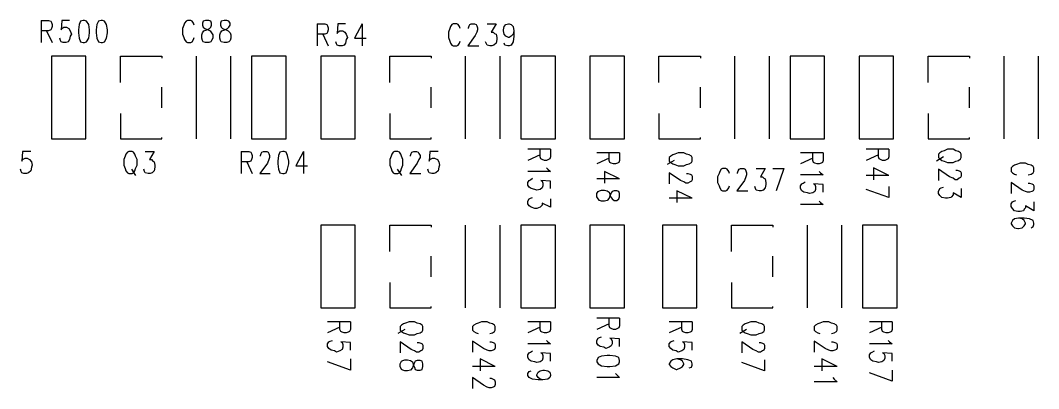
# Model space of a CAD drawing. Extents: x 295 to 953, y 10 to 290.
# Drawn here: x 727 to 788.8, y 190.9 to 213.3 of the extents above; entities that cross this region are included whole.
import ezdxf

# ---------------------------------------------------------------- set-up
doc = ezdxf.new("R2010")
doc.units = 0
doc.header["$LTSCALE"] = 5
doc.header["$MEASUREMENT"] = 0
doc.layers.add('SST0126_PHO', color=15, linetype='CONTINUOUS')

msp = doc.modelspace()

# ---------------------------------------------------------------- linework, layer by layer
at = {"layer": 'SST0126_PHO', "color": 7}
for p, q in [((728.229, 213.328), (728.69, 213.328)), ((728.229, 213.328), (728.229, 211.987)), ((728.69, 213.328), (728.816, 213.287)), ((728.816, 213.287), (728.858, 213.203)), ((729.487, 213.328), (729.445, 212.742)), ((729.948, 213.328), (729.487, 213.328)), ((730.618, 213.287), (730.534, 213.077)), ((730.786, 213.328), (730.618, 213.287)), ((730.87, 213.328), (730.786, 213.328)), ((730.995, 213.287), (730.87, 213.328)), ((731.121, 213.077), (730.995, 213.287)), ((731.708, 213.287), (731.624, 213.077)), ((731.875, 213.328), (731.708, 213.287)), ((731.959, 213.328), (731.875, 213.328)), ((732.085, 213.287), (731.959, 213.328)), ((732.211, 213.077), (732.085, 213.287)), ((737.03, 213.287), (736.946, 213.161)), ((737.114, 213.328), (737.03, 213.287)), ((737.324, 213.328), (737.114, 213.328)), ((737.407, 213.287), (737.324, 213.328)), ((737.491, 213.161), (737.407, 213.287)), ((738.078, 213.287), (738.036, 213.161)), ((738.204, 213.328), (738.078, 213.287)), ((738.413, 213.328), (738.204, 213.328)), ((738.539, 213.287), (738.413, 213.328)), ((738.581, 213.161), (738.539, 213.287)), ((739.168, 213.287), (739.126, 213.161)), ((739.335, 213.328), (739.168, 213.287)), ((739.503, 213.328), (739.335, 213.328)), ((739.629, 213.287), (739.503, 213.328)), ((739.713, 213.161), (739.629, 213.287)), ((728.69, 212.7), (728.229, 212.7)), ((728.564, 212.7), (728.9, 211.987)), ((728.816, 212.742), (728.69, 212.7)), ((728.858, 212.825), (728.816, 212.742)), ((728.858, 213.203), (728.9, 213.077)), ((728.9, 212.951), (728.858, 212.825)), ((728.9, 213.077), (728.9, 212.951)), ((729.445, 212.742), (729.487, 212.825)), ((729.487, 212.825), (729.612, 212.909)), ((729.612, 212.909), (729.78, 212.909)), ((729.78, 212.909), (729.906, 212.825)), ((729.906, 212.825), (729.989, 212.7)), ((729.989, 212.7), (730.073, 212.49)), ((730.534, 213.077), (730.492, 212.742)), ((730.492, 212.742), (730.492, 212.574)), ((731.163, 212.742), (731.121, 213.077)), ((731.163, 212.574), (731.163, 212.742)), ((731.624, 213.077), (731.582, 212.742)), ((731.582, 212.742), (731.582, 212.574)), ((732.253, 212.742), (732.211, 213.077)), ((732.253, 212.574), (732.253, 212.742)), ((736.905, 213.035), (736.821, 212.825)), ((736.821, 212.825), (736.821, 212.49)), ((736.946, 213.161), (736.905, 213.035)), ((737.533, 213.035), (737.491, 213.161)), ((738.036, 213.161), (738.036, 213.035)), ((738.036, 213.035), (738.078, 212.909)), ((738.036, 212.574), (738.12, 212.7)), ((738.078, 212.909), (738.162, 212.825)), ((738.12, 212.7), (738.288, 212.742)), ((738.162, 212.825), (738.371, 212.742)), ((738.288, 212.742), (738.455, 212.825)), ((738.371, 212.742), (738.497, 212.7)), ((738.455, 212.825), (738.539, 212.909)), ((738.497, 212.7), (738.581, 212.574)), ((738.539, 212.909), (738.581, 213.035)), ((738.581, 213.035), (738.581, 213.161)), ((739.126, 213.161), (739.126, 213.035)), ((739.126, 213.035), (739.168, 212.909)), ((739.126, 212.574), (739.21, 212.7)), ((739.168, 212.909), (739.252, 212.825)), ((739.21, 212.7), (739.377, 212.742)), ((739.252, 212.825), (739.461, 212.742)), ((739.377, 212.742), (739.545, 212.825)), ((739.461, 212.742), (739.587, 212.7)), ((739.545, 212.825), (739.629, 212.909)), ((739.587, 212.7), (739.713, 212.574)), ((739.629, 212.909), (739.713, 213.035)), ((739.713, 213.035), (739.713, 213.161)), ((744.993, 213.119), (745.454, 213.119)), ((744.993, 213.119), (744.993, 211.778)), ((745.454, 213.119), (745.58, 213.077)), ((745.58, 213.077), (745.622, 212.993)), ((745.622, 212.993), (745.664, 212.867)), ((745.664, 212.742), (745.622, 212.616)), ((745.664, 212.867), (745.664, 212.742)), ((746.251, 213.119), (746.209, 212.532)), ((746.712, 213.119), (746.251, 213.119)), ((746.251, 212.616), (746.376, 212.7)), ((746.376, 212.7), (746.544, 212.7)), ((746.544, 212.7), (746.67, 212.616)), ((747.717, 213.119), (747.256, 212.239)), ((747.717, 213.119), (747.717, 211.778)), ((753.04, 212.825), (752.956, 212.616)), ((753.082, 212.951), (753.04, 212.825)), ((753.166, 213.077), (753.082, 212.951)), ((753.249, 213.119), (753.166, 213.077)), ((753.459, 213.119), (753.249, 213.119)), ((753.543, 213.077), (753.459, 213.119)), ((753.627, 212.951), (753.543, 213.077)), ((753.669, 212.825), (753.627, 212.951)), ((754.171, 212.867), (754.213, 212.993)), ((754.171, 212.825), (754.171, 212.867)), ((754.213, 212.993), (754.255, 213.077)), ((754.255, 213.077), (754.339, 213.119)), ((754.339, 213.119), (754.549, 213.119)), ((754.549, 213.119), (754.633, 213.077)), ((754.633, 213.077), (754.674, 212.993)), ((754.674, 212.993), (754.716, 212.867)), ((754.716, 212.742), (754.674, 212.616)), ((754.716, 212.867), (754.716, 212.742)), ((755.303, 213.119), (755.848, 213.119)), ((755.848, 213.119), (755.555, 212.616)), ((756.309, 212.742), (756.351, 212.951)), ((756.309, 212.7), (756.309, 212.742)), ((756.351, 212.49), (756.309, 212.7)), ((756.351, 212.951), (756.435, 213.077)), ((756.435, 213.077), (756.602, 213.119)), ((756.602, 213.119), (756.644, 213.119)), ((756.644, 213.119), (756.77, 213.077)), ((756.77, 213.077), (756.896, 212.951)), ((756.896, 212.951), (756.938, 212.7)), ((756.938, 212.7), (756.896, 212.49)), ((756.938, 212.7), (756.938, 212.364)), ((729.403, 212.113), (729.361, 212.239)), ((729.445, 212.029), (729.403, 212.113)), ((729.948, 212.155), (729.864, 212.029)), ((729.989, 212.364), (729.948, 212.155)), ((730.073, 212.49), (729.989, 212.364)), ((730.492, 212.574), (730.534, 212.239)), ((730.534, 212.239), (730.618, 212.029)), ((730.995, 212.029), (731.121, 212.239)), ((731.121, 212.239), (731.163, 212.574)), ((731.582, 212.574), (731.624, 212.239)), ((731.624, 212.239), (731.708, 212.029)), ((732.085, 212.029), (732.211, 212.239)), ((732.211, 212.239), (732.253, 212.574)), ((736.821, 212.49), (736.905, 212.281)), ((736.905, 212.281), (736.946, 212.155)), ((736.946, 212.155), (737.03, 212.029)), ((737.407, 212.029), (737.491, 212.155)), ((737.491, 212.155), (737.533, 212.281)), ((737.994, 212.448), (738.036, 212.574)), ((737.994, 212.239), (737.994, 212.448)), ((738.036, 212.113), (737.994, 212.239)), ((738.078, 212.029), (738.036, 212.113)), ((738.581, 212.113), (738.539, 212.029)), ((738.581, 212.574), (738.665, 212.448)), ((738.665, 212.239), (738.581, 212.113)), ((738.665, 212.448), (738.665, 212.239)), ((739.084, 212.448), (739.126, 212.574)), ((739.084, 212.239), (739.084, 212.448)), ((739.126, 212.113), (739.084, 212.239)), ((739.168, 212.029), (739.126, 212.113)), ((739.713, 212.113), (739.629, 212.029)), ((739.713, 212.574), (739.754, 212.448)), ((739.754, 212.239), (739.713, 212.113)), ((739.754, 212.448), (739.754, 212.239)), ((745.454, 212.49), (744.993, 212.49)), ((745.328, 212.49), (745.664, 211.778)), ((745.58, 212.532), (745.454, 212.49)), ((745.622, 212.616), (745.58, 212.532)), ((746.209, 212.532), (746.251, 212.616)), ((746.67, 212.616), (746.753, 212.49)), ((746.753, 212.155), (746.712, 211.945)), ((746.753, 212.49), (746.837, 212.281)), ((746.837, 212.281), (746.753, 212.155)), ((747.256, 212.239), (747.969, 212.239)), ((752.956, 212.616), (752.956, 212.281)), ((752.956, 212.281), (753.04, 212.071)), ((753.04, 212.071), (753.082, 211.945)), ((753.627, 211.945), (753.669, 212.071)), ((754.591, 212.406), (754.13, 211.778)), ((754.674, 212.616), (754.591, 212.406)), ((755.555, 212.616), (755.68, 212.616)), ((755.68, 212.616), (755.764, 212.532)), ((755.764, 212.532), (755.848, 212.49)), ((755.848, 212.49), (755.89, 212.281)), ((755.89, 212.155), (755.848, 211.945)), ((755.89, 212.281), (755.89, 212.155)), ((756.435, 212.364), (756.351, 212.49)), ((756.602, 212.281), (756.435, 212.364)), ((756.644, 212.281), (756.602, 212.281)), ((756.77, 212.364), (756.644, 212.281)), ((756.896, 212.49), (756.77, 212.364)), ((756.938, 212.364), (756.896, 212.029)), ((729.57, 211.987), (729.445, 212.029)), ((729.738, 211.987), (729.57, 211.987)), ((729.864, 212.029), (729.738, 211.987)), ((730.618, 212.029), (730.786, 211.987)), ((730.786, 211.987), (730.87, 211.987)), ((730.87, 211.987), (730.995, 212.029)), ((731.708, 212.029), (731.875, 211.987)), ((731.875, 211.987), (731.959, 211.987)), ((731.959, 211.987), (732.085, 212.029)), ((737.03, 212.029), (737.114, 211.987)), ((737.114, 211.987), (737.324, 211.987)), ((737.324, 211.987), (737.407, 212.029)), ((738.204, 211.987), (738.078, 212.029)), ((738.413, 211.987), (738.204, 211.987)), ((738.539, 212.029), (738.413, 211.987)), ((739.335, 211.987), (739.168, 212.029)), ((739.503, 211.987), (739.335, 211.987)), ((739.629, 212.029), (739.503, 211.987)), ((746.167, 211.903), (746.125, 212.029)), ((746.209, 211.82), (746.167, 211.903)), ((746.334, 211.778), (746.209, 211.82)), ((746.502, 211.778), (746.334, 211.778)), ((746.628, 211.82), (746.502, 211.778)), ((746.712, 211.945), (746.628, 211.82)), ((753.082, 211.945), (753.166, 211.82)), ((753.166, 211.82), (753.249, 211.778)), ((753.249, 211.778), (753.459, 211.778)), ((753.459, 211.778), (753.543, 211.82)), ((753.543, 211.82), (753.627, 211.945)), ((754.13, 211.778), (754.8, 211.778)), ((755.261, 211.903), (755.219, 212.029)), ((755.303, 211.82), (755.261, 211.903)), ((755.471, 211.778), (755.303, 211.82)), ((755.596, 211.778), (755.471, 211.778)), ((755.722, 211.82), (755.596, 211.778)), ((755.848, 211.945), (755.722, 211.82)), ((756.393, 211.82), (756.351, 211.945)), ((756.56, 211.778), (756.393, 211.82)), ((756.644, 211.778), (756.56, 211.778)), ((756.77, 211.82), (756.644, 211.778)), ((756.896, 212.029), (756.77, 211.82)), ((730.953, 211.149), (728.858, 211.149)), ((728.858, 211.149), (728.858, 206.12)), ((730.953, 206.12), (730.953, 211.149)), ((733.049, 209.557), (733.049, 211.149)), ((733.049, 211.149), (735.563, 211.149)), ((735.563, 211.149), (735.563, 211.023)), ((737.659, 206.12), (737.659, 211.149)), ((739.754, 206.12), (739.754, 211.149)), ((743.107, 211.149), (741.012, 211.149)), ((741.012, 211.149), (741.012, 206.12)), ((743.107, 206.12), (743.107, 211.149)), ((747.298, 211.149), (745.203, 211.149)), ((745.203, 211.149), (745.203, 206.12)), ((747.298, 206.12), (747.298, 211.149)), ((749.394, 209.557), (749.394, 211.149)), ((749.394, 211.149), (751.908, 211.149)), ((751.908, 211.149), (751.908, 211.023)), ((754.004, 206.12), (754.004, 211.149)), ((756.099, 206.12), (756.099, 211.149)), ((759.452, 211.149), (757.357, 211.149)), ((757.357, 211.149), (757.357, 206.12)), ((759.452, 206.12), (759.452, 211.149)), ((763.643, 211.149), (761.548, 211.149)), ((761.548, 211.149), (761.548, 206.12)), ((763.643, 206.12), (763.643, 211.149)), ((765.739, 209.557), (765.739, 211.149)), ((765.739, 211.149), (768.253, 211.149)), ((768.253, 211.149), (768.253, 211.023)), ((770.349, 206.12), (770.349, 211.149)), ((772.444, 206.12), (772.444, 211.149)), ((775.797, 211.149), (773.702, 211.149)), ((773.702, 211.149), (773.702, 206.12)), ((775.797, 206.12), (775.797, 211.149)), ((779.988, 211.149), (777.893, 211.149)), ((777.893, 211.149), (777.893, 206.12)), ((779.988, 206.12), (779.988, 211.149)), ((782.084, 209.557), (782.084, 211.149)), ((782.084, 211.149), (784.598, 211.149)), ((784.598, 211.149), (784.598, 211.023)), ((786.694, 206.12), (786.694, 211.149)), ((788.789, 206.12), (788.789, 211.149)), ((735.563, 208.006), (735.563, 209.263)), ((751.908, 208.006), (751.908, 209.263)), ((768.253, 208.006), (768.253, 209.263)), ((784.598, 208.006), (784.598, 209.263)), ((733.049, 207.671), (733.049, 206.12)), ((749.394, 207.671), (749.394, 206.12)), ((765.739, 207.671), (765.739, 206.12)), ((782.084, 207.671), (782.084, 206.12)), ((728.858, 206.12), (730.953, 206.12)), ((733.049, 206.12), (735.563, 206.12)), ((735.563, 206.12), (735.563, 206.204)), ((741.012, 206.12), (743.107, 206.12)), ((745.203, 206.12), (747.298, 206.12)), ((749.394, 206.12), (751.908, 206.12)), ((751.908, 206.12), (751.908, 206.204)), ((757.357, 206.12), (759.452, 206.12)), ((761.548, 206.12), (763.643, 206.12)), ((765.739, 206.12), (768.253, 206.12)), ((768.253, 206.12), (768.253, 206.204)), ((773.702, 206.12), (775.797, 206.12)), ((777.893, 206.12), (779.988, 206.12)), ((782.084, 206.12), (784.598, 206.12)), ((784.598, 206.12), (784.598, 206.204)), ((727.098, 205.366), (727.056, 204.779)), ((727.601, 205.366), (727.098, 205.366)), ((733.468, 205.324), (733.384, 205.198)), ((733.552, 205.366), (733.468, 205.324)), ((733.761, 205.366), (733.552, 205.366)), ((733.845, 205.324), (733.761, 205.366)), ((733.929, 205.198), (733.845, 205.324)), ((734.558, 205.366), (735.102, 205.366)), ((735.102, 205.366), (734.809, 204.863)), ((740.383, 205.366), (740.844, 205.366)), ((740.383, 205.366), (740.383, 204.024)), ((740.844, 205.366), (740.97, 205.324)), ((740.97, 205.324), (741.012, 205.24)), ((741.012, 205.24), (741.054, 205.114)), ((741.557, 205.114), (741.598, 205.24)), ((741.598, 205.24), (741.64, 205.324)), ((741.64, 205.324), (741.724, 205.366)), ((741.724, 205.366), (741.934, 205.366)), ((741.934, 205.366), (742.018, 205.324)), ((742.018, 205.324), (742.06, 205.24)), ((742.06, 205.24), (742.101, 205.114)), ((742.73, 205.324), (742.646, 205.114)), ((742.898, 205.366), (742.73, 205.324)), ((742.982, 205.366), (742.898, 205.366)), ((743.107, 205.324), (742.982, 205.366)), ((743.191, 205.114), (743.107, 205.324)), ((744.155, 205.366), (743.694, 204.485)), ((744.155, 205.366), (744.155, 204.024)), ((749.603, 205.324), (749.519, 205.198)), ((749.687, 205.366), (749.603, 205.324)), ((749.897, 205.366), (749.687, 205.366)), ((749.98, 205.324), (749.897, 205.366)), ((750.064, 205.198), (749.98, 205.324)), ((750.651, 205.114), (750.693, 205.24)), ((750.693, 205.24), (750.735, 205.324)), ((750.735, 205.324), (750.861, 205.366)), ((750.861, 205.366), (751.028, 205.366)), ((751.028, 205.366), (751.112, 205.324)), ((751.112, 205.324), (751.154, 205.24)), ((751.154, 205.24), (751.238, 205.114)), ((751.825, 205.366), (751.783, 204.779)), ((752.327, 205.366), (751.825, 205.366)), ((759.159, 205.491), (757.776, 205.491)), ((758.53, 205.03), (758.53, 205.491)), ((759.159, 205.491), (759.159, 205.03)), ((763.35, 205.282), (761.967, 205.282)), ((762.721, 204.821), (762.721, 205.282)), ((763.35, 205.282), (763.35, 204.821)), ((766.912, 205.282), (766.703, 205.198)), ((767.247, 205.282), (766.912, 205.282)), ((767.415, 205.198), (767.247, 205.282)), ((775.713, 205.282), (774.33, 205.282)), ((775.085, 204.821), (775.085, 205.282)), ((775.713, 205.282), (775.713, 204.821)), ((779.695, 205.491), (778.312, 205.491)), ((779.066, 205.03), (779.066, 205.491)), ((779.695, 205.491), (779.695, 205.03)), ((782.796, 205.282), (782.712, 205.198)), ((782.922, 205.366), (782.796, 205.282)), ((783.047, 205.407), (782.922, 205.366)), ((783.257, 205.491), (783.047, 205.407)), ((783.592, 205.491), (783.257, 205.491)), ((783.76, 205.407), (783.592, 205.491)), ((783.928, 205.366), (783.76, 205.407)), ((784.053, 205.282), (783.928, 205.366)), ((784.095, 205.198), (784.053, 205.282)), ((727.056, 204.779), (727.098, 204.863)), ((727.098, 204.863), (727.265, 204.946)), ((727.265, 204.946), (727.391, 204.946)), ((727.391, 204.946), (727.517, 204.863)), ((727.517, 204.863), (727.642, 204.737)), ((727.642, 204.737), (727.684, 204.527)), ((733.342, 205.072), (733.258, 204.863)), ((733.258, 204.863), (733.258, 204.527)), ((733.384, 205.198), (733.342, 205.072)), ((733.971, 205.072), (733.929, 205.198)), ((734.055, 204.863), (733.971, 205.072)), ((734.055, 204.527), (734.055, 204.863)), ((734.809, 204.863), (734.935, 204.863)), ((734.935, 204.863), (735.019, 204.779)), ((735.019, 204.779), (735.102, 204.737)), ((735.102, 204.737), (735.144, 204.527)), ((740.844, 204.737), (740.383, 204.737)), ((740.718, 204.737), (741.054, 204.024)), ((740.97, 204.779), (740.844, 204.737)), ((741.012, 204.863), (740.97, 204.779)), ((741.054, 204.988), (741.012, 204.863)), ((741.054, 205.114), (741.054, 204.988)), ((741.976, 204.653), (741.515, 204.024)), ((741.557, 205.072), (741.557, 205.114)), ((742.06, 204.863), (741.976, 204.653)), ((742.101, 204.988), (742.06, 204.863)), ((742.101, 205.114), (742.101, 204.988)), ((742.646, 205.114), (742.604, 204.779)), ((742.604, 204.779), (742.604, 204.611)), ((743.275, 204.779), (743.191, 205.114)), ((743.275, 204.611), (743.275, 204.779)), ((749.478, 205.072), (749.394, 204.863)), ((749.394, 204.863), (749.394, 204.527)), ((749.519, 205.198), (749.478, 205.072)), ((750.106, 205.072), (750.064, 205.198)), ((750.19, 204.863), (750.106, 205.072)), ((750.19, 204.527), (750.19, 204.863)), ((751.07, 204.653), (750.609, 204.024)), ((750.651, 205.072), (750.651, 205.114)), ((751.154, 204.863), (751.07, 204.653)), ((751.238, 204.988), (751.154, 204.863)), ((751.238, 205.114), (751.238, 204.988)), ((751.783, 204.779), (751.825, 204.863)), ((751.825, 204.863), (751.992, 204.946)), ((751.992, 204.946), (752.118, 204.946)), ((752.118, 204.946), (752.286, 204.863)), ((752.286, 204.863), (752.369, 204.737)), ((752.369, 204.737), (752.411, 204.527)), ((758.53, 205.156), (757.776, 204.821)), ((758.572, 204.905), (758.53, 205.03)), ((758.656, 204.863), (758.572, 204.905)), ((758.782, 204.821), (758.656, 204.863)), ((758.907, 204.821), (758.782, 204.821)), ((759.033, 204.863), (758.907, 204.821)), ((759.117, 204.905), (759.033, 204.863)), ((759.159, 205.03), (759.117, 204.905)), ((762.721, 204.946), (761.967, 204.611)), ((762.763, 204.695), (762.721, 204.821)), ((762.847, 204.653), (762.763, 204.695)), ((762.973, 204.611), (762.847, 204.653)), ((763.224, 204.653), (763.098, 204.611)), ((763.308, 204.695), (763.224, 204.653)), ((763.35, 204.821), (763.308, 204.695)), ((766.661, 204.821), (766.242, 204.569)), ((766.451, 205.072), (766.367, 204.988)), ((766.367, 204.988), (766.367, 204.779)), ((766.367, 204.779), (766.451, 204.695)), ((766.577, 205.156), (766.451, 205.072)), ((766.451, 204.695), (766.577, 204.611)), ((766.703, 205.198), (766.577, 205.156)), ((767.583, 205.156), (767.415, 205.198)), ((767.708, 205.072), (767.583, 205.156)), ((767.583, 204.611), (767.708, 204.695)), ((767.75, 204.988), (767.708, 205.072)), ((767.708, 204.695), (767.75, 204.779)), ((767.75, 204.779), (767.75, 204.988)), ((775.085, 204.946), (774.33, 204.611)), ((775.126, 204.695), (775.085, 204.821)), ((775.21, 204.653), (775.126, 204.695)), ((775.336, 204.611), (775.21, 204.653)), ((775.588, 204.653), (775.462, 204.611)), ((775.671, 204.695), (775.588, 204.653)), ((775.713, 204.821), (775.671, 204.695)), ((779.066, 205.156), (778.312, 204.821)), ((779.108, 204.905), (779.066, 205.03)), ((779.192, 204.863), (779.108, 204.905)), ((779.317, 204.821), (779.192, 204.863)), ((779.443, 204.821), (779.317, 204.821)), ((779.569, 204.863), (779.443, 204.821)), ((779.653, 204.905), (779.569, 204.863)), ((779.695, 205.03), (779.653, 204.905)), ((783.006, 205.03), (782.586, 204.779)), ((782.712, 205.198), (782.712, 204.988)), ((782.712, 204.988), (782.796, 204.905)), ((782.796, 204.905), (782.922, 204.821)), ((782.922, 204.821), (783.047, 204.779)), ((783.047, 204.779), (783.257, 204.695)), ((783.257, 204.695), (783.592, 204.695)), ((783.592, 204.695), (783.76, 204.779)), ((783.76, 204.779), (783.928, 204.821)), ((783.928, 204.821), (784.053, 204.905)), ((784.053, 204.905), (784.095, 204.988)), ((784.095, 204.988), (784.095, 205.198)), ((787.658, 204.653), (787.448, 204.569)), ((787.993, 204.653), (787.658, 204.653)), ((788.161, 204.569), (787.993, 204.653)), ((727.014, 204.15), (726.972, 204.276)), ((727.056, 204.066), (727.014, 204.15)), ((727.181, 204.024), (727.056, 204.066)), ((727.349, 204.024), (727.181, 204.024)), ((727.475, 204.066), (727.349, 204.024)), ((727.601, 204.192), (727.475, 204.066)), ((727.642, 204.402), (727.601, 204.192)), ((727.684, 204.527), (727.642, 204.402)), ((733.258, 204.527), (733.342, 204.318)), ((733.342, 204.318), (733.384, 204.192)), ((733.384, 204.192), (733.468, 204.066)), ((733.468, 204.066), (733.552, 204.024)), ((733.552, 204.024), (733.761, 204.024)), ((733.719, 204.276), (733.971, 203.899)), ((733.761, 204.024), (733.845, 204.066)), ((733.845, 204.066), (733.929, 204.192)), ((733.929, 204.192), (733.971, 204.318)), ((733.971, 204.318), (734.055, 204.527)), ((734.516, 204.15), (734.474, 204.276)), ((734.558, 204.066), (734.516, 204.15)), ((734.725, 204.024), (734.558, 204.066)), ((734.851, 204.024), (734.725, 204.024)), ((734.977, 204.066), (734.851, 204.024)), ((735.102, 204.192), (734.977, 204.066)), ((735.144, 204.402), (735.102, 204.192)), ((735.144, 204.527), (735.144, 204.402)), ((741.515, 204.024), (742.143, 204.024)), ((742.604, 204.611), (742.646, 204.276)), ((742.646, 204.276), (742.73, 204.066)), ((742.73, 204.066), (742.898, 204.024)), ((742.898, 204.024), (742.982, 204.024)), ((742.982, 204.024), (743.107, 204.066)), ((743.107, 204.066), (743.191, 204.276)), ((743.191, 204.276), (743.275, 204.611)), ((743.694, 204.485), (744.406, 204.485)), ((749.394, 204.527), (749.478, 204.318)), ((749.478, 204.318), (749.519, 204.192)), ((749.519, 204.192), (749.603, 204.066)), ((749.603, 204.066), (749.687, 204.024)), ((749.687, 204.024), (749.897, 204.024)), ((749.855, 204.276), (750.106, 203.899)), ((749.897, 204.024), (749.98, 204.066)), ((749.98, 204.066), (750.064, 204.192)), ((750.064, 204.192), (750.106, 204.318)), ((750.106, 204.318), (750.19, 204.527)), ((750.609, 204.024), (751.28, 204.024)), ((751.741, 204.15), (751.699, 204.276)), ((751.783, 204.066), (751.741, 204.15)), ((751.95, 204.024), (751.783, 204.066)), ((752.076, 204.024), (751.95, 204.024)), ((752.202, 204.066), (752.076, 204.024)), ((752.327, 204.192), (752.202, 204.066)), ((752.369, 204.402), (752.327, 204.192)), ((752.411, 204.527), (752.369, 204.402)), ((759.159, 204.15), (757.776, 204.15)), ((758.907, 204.36), (758.991, 204.276)), ((758.991, 204.276), (759.159, 204.15)), ((763.35, 203.689), (762.428, 204.15)), ((762.428, 204.15), (762.428, 203.438)), ((763.098, 204.611), (762.973, 204.611)), ((767.038, 203.605), (766.367, 204.066)), ((766.367, 204.066), (766.367, 203.396)), ((766.577, 204.611), (766.703, 204.569)), ((766.703, 204.569), (766.912, 204.485)), ((766.912, 204.485), (767.247, 204.485)), ((767.247, 204.485), (767.415, 204.569)), ((767.415, 204.569), (767.583, 204.611)), ((767.415, 204.024), (767.499, 204.024)), ((767.499, 204.024), (767.625, 203.982)), ((769.385, 204.024), (769.301, 203.815)), ((769.427, 204.15), (769.385, 204.024)), ((769.511, 204.276), (769.427, 204.15)), ((769.594, 204.318), (769.511, 204.276)), ((769.804, 204.318), (769.594, 204.318)), ((769.888, 204.276), (769.804, 204.318)), ((769.972, 204.15), (769.888, 204.276)), ((770.013, 204.024), (769.972, 204.15)), ((770.516, 204.066), (770.558, 204.192)), ((770.516, 204.024), (770.516, 204.066)), ((770.558, 204.192), (770.6, 204.276)), ((770.6, 204.276), (770.684, 204.318)), ((770.684, 204.318), (770.894, 204.318)), ((770.894, 204.318), (770.977, 204.276)), ((770.977, 204.276), (771.019, 204.192)), ((771.019, 204.192), (771.061, 204.066)), ((771.061, 204.066), (771.061, 203.941)), ((771.648, 204.318), (772.193, 204.318)), ((772.193, 204.318), (771.899, 203.815)), ((772.654, 204.318), (773.324, 204.318)), ((773.324, 204.318), (772.863, 202.977)), ((775.462, 204.611), (775.336, 204.611)), ((775.462, 204.15), (775.546, 204.066)), ((775.546, 204.066), (775.713, 203.941)), ((779.695, 203.899), (778.773, 204.36)), ((778.773, 204.36), (778.773, 203.647)), ((783.383, 203.815), (782.712, 204.276)), ((782.712, 204.276), (782.712, 203.605)), ((783.76, 204.234), (783.844, 204.234)), ((783.844, 204.234), (783.97, 204.192)), ((783.97, 204.192), (784.053, 204.15)), ((784.053, 204.15), (784.095, 204.066)), ((784.095, 204.066), (784.095, 203.857)), ((787.197, 204.444), (787.113, 204.36)), ((787.113, 204.36), (787.113, 204.15)), ((787.113, 204.15), (787.197, 204.066)), ((787.322, 204.527), (787.197, 204.444)), ((787.197, 204.066), (787.322, 203.982)), ((787.448, 204.569), (787.322, 204.527)), ((788.328, 204.527), (788.161, 204.569)), ((788.454, 204.444), (788.328, 204.527)), ((788.328, 203.982), (788.454, 204.066)), ((788.496, 204.36), (788.454, 204.444)), ((788.454, 204.066), (788.496, 204.15)), ((788.496, 204.15), (788.496, 204.36)), ((757.776, 203.48), (757.86, 203.605)), ((757.776, 203.312), (757.776, 203.48)), ((757.86, 203.605), (757.943, 203.647)), ((757.943, 203.647), (758.069, 203.731)), ((759.159, 203.563), (758.572, 203.605)), ((758.572, 203.605), (758.656, 203.563)), ((758.656, 203.563), (758.698, 203.438)), ((758.698, 203.438), (758.698, 203.27)), ((759.159, 203.102), (759.159, 203.563)), ((763.35, 203.689), (761.967, 203.689)), ((767.247, 203.521), (767.038, 203.605)), ((767.373, 203.438), (767.247, 203.521)), ((767.499, 203.438), (767.373, 203.438)), ((767.625, 203.521), (767.499, 203.438)), ((767.625, 203.982), (767.708, 203.941)), ((767.708, 203.563), (767.625, 203.521)), ((767.708, 203.941), (767.75, 203.857)), ((767.75, 203.647), (767.708, 203.563)), ((767.75, 203.857), (767.75, 203.647)), ((769.301, 203.815), (769.301, 203.48)), ((769.301, 203.48), (769.385, 203.27)), ((770.935, 203.605), (770.474, 202.977)), ((771.019, 203.815), (770.935, 203.605)), ((771.061, 203.941), (771.019, 203.815)), ((771.899, 203.815), (772.025, 203.815)), ((772.025, 203.815), (772.109, 203.731)), ((772.109, 203.731), (772.193, 203.689)), ((772.193, 203.689), (772.235, 203.48)), ((772.235, 203.48), (772.235, 203.354)), ((775.713, 203.941), (774.33, 203.941)), ((774.33, 203.27), (774.414, 203.396)), ((774.414, 203.396), (774.498, 203.438)), ((774.498, 203.438), (774.624, 203.521)), ((775.713, 203.354), (775.126, 203.396)), ((775.126, 203.396), (775.21, 203.354)), ((779.695, 203.899), (778.312, 203.899)), ((783.592, 203.731), (783.383, 203.815)), ((783.718, 203.647), (783.592, 203.731)), ((783.844, 203.647), (783.718, 203.647)), ((783.97, 203.731), (783.844, 203.647)), ((784.053, 203.773), (783.97, 203.731)), ((784.095, 203.857), (784.053, 203.773)), ((787.783, 203.019), (787.113, 203.48)), ((787.113, 203.48), (787.113, 202.809)), ((787.322, 203.982), (787.448, 203.941)), ((788.161, 203.941), (788.328, 203.982)), ((788.161, 203.438), (788.244, 203.438)), ((788.244, 203.438), (788.37, 203.396)), ((788.37, 203.396), (788.454, 203.354)), ((757.86, 203.186), (757.776, 203.312)), ((757.985, 203.102), (757.86, 203.186)), ((758.195, 203.06), (757.985, 203.102)), ((758.321, 203.019), (758.195, 203.06)), ((758.53, 203.06), (758.321, 203.019)), ((758.656, 203.144), (758.53, 203.06)), ((758.698, 203.27), (758.656, 203.144)), ((761.967, 202.809), (762.051, 202.935)), ((761.967, 202.599), (761.967, 202.809)), ((762.051, 202.935), (762.134, 202.977)), ((762.134, 202.977), (762.26, 203.019)), ((762.26, 203.019), (762.428, 203.019)), ((762.428, 203.019), (762.595, 202.977)), ((762.595, 202.977), (762.721, 202.893)), ((762.721, 202.893), (762.763, 202.725)), ((762.847, 202.851), (762.763, 202.641)), ((762.889, 202.935), (762.847, 202.851)), ((763.015, 202.977), (762.889, 202.935)), ((763.182, 202.977), (763.015, 202.977)), ((763.308, 202.935), (763.182, 202.977)), ((763.35, 202.809), (763.308, 202.935)), ((763.35, 202.599), (763.35, 202.809)), ((767.75, 202.516), (766.828, 202.977)), ((766.828, 202.977), (766.828, 202.264)), ((769.385, 203.27), (769.427, 203.144)), ((769.427, 203.144), (769.511, 203.019)), ((769.511, 203.019), (769.594, 202.977)), ((769.594, 202.977), (769.804, 202.977)), ((769.804, 202.977), (769.888, 203.019)), ((769.888, 203.019), (769.972, 203.144)), ((769.972, 203.144), (770.013, 203.27)), ((770.474, 202.977), (771.145, 202.977)), ((771.606, 203.102), (771.564, 203.228)), ((771.648, 203.019), (771.606, 203.102)), ((771.816, 202.977), (771.648, 203.019)), ((771.941, 202.977), (771.816, 202.977)), ((772.067, 203.019), (771.941, 202.977)), ((772.193, 203.144), (772.067, 203.019)), ((772.235, 203.354), (772.193, 203.144)), ((774.33, 203.102), (774.33, 203.27)), ((774.414, 202.977), (774.33, 203.102)), ((774.54, 202.893), (774.414, 202.977)), ((774.749, 202.851), (774.54, 202.893)), ((774.875, 202.809), (774.749, 202.851)), ((775.085, 202.851), (774.875, 202.809)), ((775.21, 202.935), (775.085, 202.851)), ((775.21, 203.354), (775.252, 203.228)), ((775.252, 203.06), (775.21, 202.935)), ((775.252, 203.228), (775.252, 203.06)), ((775.713, 202.893), (775.713, 203.354)), ((779.695, 202.558), (778.312, 203.06)), ((779.695, 203.228), (779.695, 202.558)), ((782.712, 202.935), (782.796, 203.102)), ((782.712, 202.809), (782.712, 202.935)), ((782.796, 202.683), (782.712, 202.809)), ((782.796, 203.102), (782.88, 203.144)), ((782.88, 203.144), (783.006, 203.186)), ((784.095, 202.558), (783.592, 202.851)), ((783.592, 202.851), (783.592, 202.725)), ((784.095, 203.102), (784.095, 202.558)), ((787.993, 202.935), (787.783, 203.019)), ((788.119, 202.893), (787.993, 202.935)), ((788.244, 202.893), (788.119, 202.893)), ((788.37, 202.935), (788.244, 202.893)), ((788.454, 202.977), (788.37, 202.935)), ((788.454, 203.354), (788.496, 203.27)), ((788.496, 203.06), (788.454, 202.977)), ((788.496, 203.27), (788.496, 203.06)), ((757.776, 202.348), (757.86, 202.474)), ((757.776, 202.18), (757.776, 202.348)), ((757.86, 202.055), (757.776, 202.18)), ((757.86, 202.474), (757.943, 202.516)), ((757.943, 202.516), (758.069, 202.558)), ((759.159, 201.971), (758.656, 202.222)), ((758.656, 202.222), (758.656, 202.097)), ((759.159, 202.474), (759.159, 201.971)), ((762.051, 202.474), (761.967, 202.599)), ((762.134, 202.39), (762.051, 202.474)), ((762.26, 202.348), (762.134, 202.39)), ((762.428, 202.348), (762.26, 202.348)), ((762.595, 202.39), (762.428, 202.348)), ((762.721, 202.516), (762.595, 202.39)), ((762.763, 202.641), (762.721, 202.516)), ((762.763, 202.725), (762.847, 202.558)), ((762.847, 202.558), (762.889, 202.474)), ((762.889, 202.474), (763.015, 202.39)), ((763.015, 202.39), (763.182, 202.39)), ((763.182, 202.39), (763.308, 202.474)), ((763.308, 202.474), (763.35, 202.599)), ((767.75, 202.516), (766.367, 202.516)), ((775.462, 202.348), (775.546, 202.264)), ((775.546, 202.264), (775.713, 202.138)), ((782.922, 202.558), (782.796, 202.683)), ((783.131, 202.516), (782.922, 202.558)), ((783.257, 202.516), (783.131, 202.516)), ((783.467, 202.558), (783.257, 202.516)), ((783.508, 202.599), (783.467, 202.558)), ((783.592, 202.725), (783.508, 202.599)), ((787.113, 202.18), (787.197, 202.306)), ((787.113, 202.013), (787.113, 202.18)), ((787.197, 202.306), (787.28, 202.348)), ((787.28, 202.348), (787.406, 202.39)), ((788.496, 202.306), (788.496, 201.761)), ((757.985, 201.971), (757.86, 202.055)), ((758.195, 201.887), (757.985, 201.971)), ((758.321, 201.887), (758.195, 201.887)), ((758.53, 201.971), (758.321, 201.887)), ((758.572, 202.013), (758.53, 201.971)), ((758.656, 202.097), (758.572, 202.013)), ((775.713, 202.138), (774.33, 202.138)), ((787.197, 201.887), (787.113, 202.013)), ((787.322, 201.761), (787.197, 201.887)), ((787.532, 201.719), (787.322, 201.761)), ((787.658, 201.719), (787.532, 201.719)), ((787.867, 201.761), (787.658, 201.719)), ((787.909, 201.845), (787.867, 201.761)), ((787.993, 201.929), (787.909, 201.845)), ((788.496, 201.761), (787.993, 202.055)), ((787.993, 202.055), (787.993, 201.929)), ((787.197, 201.175), (787.113, 201.007)), ((787.113, 201.007), (787.113, 200.965)), ((787.113, 200.965), (787.197, 200.839)), ((787.322, 201.258), (787.197, 201.175)), ((787.574, 201.3), (787.322, 201.258)), ((787.909, 201.3), (787.574, 201.3)), ((787.783, 201.258), (787.574, 201.3)), ((787.909, 201.175), (787.783, 201.258)), ((788.244, 201.258), (787.909, 201.3)), ((787.993, 201.007), (787.909, 201.175)), ((787.909, 200.839), (787.993, 200.965)), ((787.993, 200.965), (787.993, 201.007)), ((788.454, 201.175), (788.244, 201.258)), ((788.496, 201.007), (788.454, 201.175)), ((788.454, 200.797), (788.496, 200.923)), ((788.496, 200.923), (788.496, 201.007)), ((747.298, 200.881), (745.203, 200.881)), ((745.203, 200.881), (745.203, 195.852)), ((747.298, 195.852), (747.298, 200.881)), ((749.394, 199.289), (749.394, 200.881)), ((749.394, 200.881), (751.908, 200.881)), ((751.908, 200.881), (751.908, 200.755)), ((754.004, 195.852), (754.004, 200.881)), ((756.099, 195.852), (756.099, 200.881)), ((759.452, 200.881), (757.357, 200.881)), ((757.357, 200.881), (757.357, 195.852)), ((759.452, 195.852), (759.452, 200.881)), ((763.643, 200.881), (761.548, 200.881)), ((761.548, 200.881), (761.548, 195.852)), ((763.643, 195.852), (763.643, 200.881)), ((768.044, 200.881), (765.948, 200.881)), ((765.948, 200.881), (765.948, 195.852)), ((768.044, 195.852), (768.044, 200.881)), ((770.139, 199.289), (770.139, 200.881)), ((770.139, 200.881), (772.654, 200.881)), ((772.654, 200.881), (772.654, 200.755)), ((774.749, 195.852), (774.749, 200.881)), ((776.845, 195.852), (776.845, 200.881)), ((780.198, 200.881), (778.102, 200.881)), ((778.102, 200.881), (778.102, 195.852)), ((780.198, 195.852), (780.198, 200.881)), ((787.197, 200.839), (787.322, 200.714)), ((787.322, 200.714), (787.532, 200.672)), ((787.532, 200.672), (787.574, 200.672)), ((787.574, 200.672), (787.783, 200.714)), ((787.783, 200.714), (787.909, 200.839)), ((788.328, 200.714), (788.454, 200.797)), ((751.908, 197.738), (751.908, 198.995)), ((772.654, 197.738), (772.654, 198.995)), ((749.394, 197.403), (749.394, 195.852)), ((770.139, 197.403), (770.139, 195.852)), ((745.203, 195.852), (747.298, 195.852)), ((749.394, 195.852), (751.908, 195.852)), ((751.908, 195.852), (751.908, 195.936)), ((757.357, 195.852), (759.452, 195.852)), ((761.548, 195.852), (763.643, 195.852)), ((765.948, 195.852), (768.044, 195.852)), ((770.139, 195.852), (772.654, 195.852)), ((772.654, 195.852), (772.654, 195.936)), ((778.102, 195.852), (780.198, 195.852)), ((747.005, 195.014), (745.622, 195.014)), ((746.376, 194.553), (746.376, 195.014)), ((747.005, 195.014), (747.005, 194.553)), ((750.106, 194.804), (750.022, 194.72)), ((750.232, 194.888), (750.106, 194.804)), ((750.358, 194.93), (750.232, 194.888)), ((750.567, 195.014), (750.358, 194.93)), ((750.903, 195.014), (750.567, 195.014)), ((751.07, 194.93), (750.903, 195.014)), ((751.238, 194.888), (751.07, 194.93)), ((751.364, 194.804), (751.238, 194.888)), ((751.405, 194.72), (751.364, 194.804)), ((754.507, 194.804), (754.423, 194.72)), ((754.633, 194.888), (754.507, 194.804)), ((754.758, 194.93), (754.633, 194.888)), ((754.968, 195.014), (754.758, 194.93)), ((755.303, 195.014), (754.968, 195.014)), ((755.471, 194.93), (755.303, 195.014)), ((755.638, 194.888), (755.471, 194.93)), ((755.764, 194.804), (755.638, 194.888)), ((755.806, 194.72), (755.764, 194.804)), ((759.159, 195.014), (757.776, 195.014)), ((758.53, 194.553), (758.53, 195.014)), ((759.159, 195.014), (759.159, 194.553)), ((763.35, 195.223), (761.967, 195.223)), ((762.721, 194.888), (761.967, 194.553)), ((762.721, 194.762), (762.721, 195.223)), ((762.763, 194.637), (762.721, 194.762)), ((763.35, 194.762), (763.308, 194.637)), ((763.35, 195.223), (763.35, 194.762)), ((767.75, 195.014), (766.367, 195.014)), ((767.122, 194.553), (767.122, 195.014)), ((767.75, 195.014), (767.75, 194.553)), ((770.852, 194.804), (770.768, 194.72)), ((770.977, 194.888), (770.852, 194.804)), ((771.103, 194.93), (770.977, 194.888)), ((771.313, 195.014), (771.103, 194.93)), ((771.648, 195.014), (771.313, 195.014)), ((771.816, 194.93), (771.648, 195.014)), ((771.983, 194.888), (771.816, 194.93)), ((772.109, 194.804), (771.983, 194.888)), ((772.151, 194.72), (772.109, 194.804)), ((775.252, 194.804), (775.168, 194.72)), ((775.378, 194.888), (775.252, 194.804)), ((775.504, 194.93), (775.378, 194.888)), ((775.713, 195.014), (775.504, 194.93)), ((776.049, 195.014), (775.713, 195.014)), ((776.216, 194.93), (776.049, 195.014)), ((776.384, 194.888), (776.216, 194.93)), ((776.51, 194.804), (776.384, 194.888)), ((776.551, 194.72), (776.51, 194.804)), ((779.904, 195.014), (778.521, 195.014)), ((779.276, 194.553), (779.276, 195.014)), ((779.904, 195.014), (779.904, 194.553)), ((746.376, 194.678), (745.622, 194.343)), ((746.418, 194.427), (746.376, 194.553)), ((746.502, 194.385), (746.418, 194.427)), ((746.628, 194.343), (746.502, 194.385)), ((746.753, 194.343), (746.628, 194.343)), ((746.879, 194.385), (746.753, 194.343)), ((746.963, 194.427), (746.879, 194.385)), ((747.005, 194.553), (746.963, 194.427)), ((750.316, 194.553), (749.897, 194.301)), ((750.022, 194.72), (750.022, 194.511)), ((750.022, 194.511), (750.106, 194.427)), ((750.106, 194.427), (750.232, 194.343)), ((750.232, 194.343), (750.358, 194.301)), ((750.358, 194.301), (750.567, 194.217)), ((750.567, 194.217), (750.903, 194.217)), ((750.903, 194.217), (751.07, 194.301)), ((751.07, 194.301), (751.238, 194.343)), ((751.238, 194.343), (751.364, 194.427)), ((751.364, 194.427), (751.405, 194.511)), ((751.405, 194.511), (751.405, 194.72)), ((754.423, 194.72), (754.423, 194.511)), ((754.423, 194.511), (754.507, 194.427)), ((754.507, 194.427), (754.633, 194.343)), ((754.633, 194.343), (754.758, 194.301)), ((755.471, 194.301), (755.638, 194.343)), ((755.638, 194.343), (755.764, 194.427)), ((755.764, 194.427), (755.806, 194.511)), ((755.806, 194.511), (755.806, 194.72)), ((758.53, 194.678), (757.776, 194.343)), ((758.572, 194.427), (758.53, 194.553)), ((758.656, 194.385), (758.572, 194.427)), ((758.782, 194.343), (758.656, 194.385)), ((758.907, 194.343), (758.782, 194.343)), ((759.033, 194.385), (758.907, 194.343)), ((759.117, 194.427), (759.033, 194.385)), ((759.159, 194.553), (759.117, 194.427)), ((762.847, 194.595), (762.763, 194.637)), ((762.973, 194.553), (762.847, 194.595)), ((763.098, 194.553), (762.973, 194.553)), ((763.224, 194.595), (763.098, 194.553)), ((763.308, 194.637), (763.224, 194.595)), ((767.122, 194.678), (766.367, 194.343)), ((767.164, 194.427), (767.122, 194.553)), ((767.247, 194.385), (767.164, 194.427)), ((767.373, 194.343), (767.247, 194.385)), ((767.499, 194.343), (767.373, 194.343)), ((767.625, 194.385), (767.499, 194.343)), ((767.708, 194.427), (767.625, 194.385)), ((767.75, 194.553), (767.708, 194.427)), ((771.061, 194.553), (770.642, 194.301)), ((770.768, 194.72), (770.768, 194.511)), ((770.768, 194.511), (770.852, 194.427)), ((770.852, 194.427), (770.977, 194.343)), ((770.977, 194.343), (771.103, 194.301)), ((771.103, 194.301), (771.313, 194.217)), ((771.313, 194.217), (771.648, 194.217)), ((771.648, 194.217), (771.816, 194.301)), ((771.816, 194.301), (771.983, 194.343)), ((771.983, 194.343), (772.109, 194.427)), ((772.109, 194.427), (772.151, 194.511)), ((772.151, 194.511), (772.151, 194.72)), ((775.168, 194.72), (775.168, 194.511)), ((775.168, 194.511), (775.252, 194.427)), ((775.252, 194.427), (775.378, 194.343)), ((775.378, 194.343), (775.504, 194.301)), ((776.216, 194.301), (776.384, 194.343)), ((776.384, 194.343), (776.51, 194.427)), ((776.51, 194.427), (776.551, 194.511)), ((776.551, 194.511), (776.551, 194.72)), ((779.276, 194.678), (778.521, 194.343)), ((779.317, 194.427), (779.276, 194.553)), ((779.401, 194.385), (779.317, 194.427)), ((779.527, 194.343), (779.401, 194.385)), ((779.653, 194.343), (779.527, 194.343)), ((779.779, 194.385), (779.653, 194.343)), ((779.862, 194.427), (779.779, 194.385)), ((779.904, 194.553), (779.862, 194.427)), ((745.622, 193.673), (745.706, 193.798)), ((745.622, 193.505), (745.622, 193.673)), ((745.706, 193.379), (745.622, 193.505)), ((745.706, 193.798), (745.789, 193.84)), ((745.789, 193.84), (745.915, 193.882)), ((747.005, 193.756), (746.418, 193.798)), ((746.418, 193.798), (746.502, 193.756)), ((746.502, 193.756), (746.544, 193.631)), ((746.544, 193.631), (746.544, 193.463)), ((747.005, 193.295), (747.005, 193.756)), ((750.693, 193.337), (750.022, 193.798)), ((750.022, 193.798), (750.022, 193.128)), ((751.07, 193.756), (751.154, 193.756)), ((751.154, 193.756), (751.28, 193.715)), ((751.28, 193.715), (751.364, 193.673)), ((751.364, 193.673), (751.405, 193.589)), ((751.405, 193.589), (751.405, 193.379)), ((755.094, 193.379), (754.423, 193.84)), ((754.423, 193.84), (754.423, 193.17)), ((755.471, 193.798), (755.555, 193.798)), ((755.555, 193.798), (755.68, 193.756)), ((755.68, 193.756), (755.764, 193.715)), ((755.764, 193.715), (755.806, 193.631)), ((755.806, 193.631), (755.806, 193.421)), ((759.159, 193.673), (757.776, 193.673)), ((758.907, 193.882), (758.991, 193.798)), ((758.991, 193.798), (759.159, 193.673)), ((761.967, 193.882), (762.051, 194.008)), ((761.967, 193.715), (761.967, 193.882)), ((762.051, 193.589), (761.967, 193.715)), ((762.051, 194.008), (762.134, 194.05)), ((762.176, 193.505), (762.051, 193.589)), ((762.134, 194.05), (762.26, 194.092)), ((762.386, 193.463), (762.176, 193.505)), ((762.847, 193.547), (762.721, 193.463)), ((763.35, 193.966), (762.763, 194.008)), ((762.763, 194.008), (762.847, 193.966)), ((762.847, 193.966), (762.889, 193.84)), ((762.889, 193.673), (762.847, 193.547)), ((762.889, 193.84), (762.889, 193.673)), ((763.35, 193.505), (763.35, 193.966)), ((766.367, 193.673), (766.451, 193.798)), ((766.367, 193.505), (766.367, 193.673)), ((766.451, 193.379), (766.367, 193.505)), ((766.451, 193.798), (766.535, 193.84)), ((766.535, 193.84), (766.661, 193.882)), ((767.75, 193.756), (767.164, 193.798)), ((767.164, 193.798), (767.247, 193.756)), ((767.247, 193.756), (767.289, 193.631)), ((767.289, 193.631), (767.289, 193.463)), ((767.75, 193.295), (767.75, 193.756)), ((771.438, 193.337), (770.768, 193.798)), ((770.768, 193.798), (770.768, 193.128)), ((771.816, 193.756), (771.899, 193.756)), ((771.899, 193.756), (772.025, 193.715)), ((772.025, 193.715), (772.109, 193.673)), ((772.109, 193.673), (772.151, 193.589)), ((772.151, 193.589), (772.151, 193.379)), ((775.839, 193.379), (775.168, 193.84)), ((775.168, 193.84), (775.168, 193.17)), ((776.216, 193.798), (776.3, 193.798)), ((776.3, 193.798), (776.426, 193.756)), ((776.426, 193.756), (776.51, 193.715)), ((776.51, 193.715), (776.551, 193.631)), ((776.551, 193.631), (776.551, 193.421)), ((779.904, 193.673), (778.521, 193.673)), ((779.653, 193.882), (779.737, 193.798)), ((779.737, 193.798), (779.904, 193.673)), ((745.831, 193.295), (745.706, 193.379)), ((746.041, 193.254), (745.831, 193.295)), ((746.167, 193.17), (746.041, 193.254)), ((746.376, 193.254), (746.167, 193.17)), ((746.502, 193.337), (746.376, 193.254)), ((746.544, 193.463), (746.502, 193.337)), ((750.903, 193.254), (750.693, 193.337)), ((751.028, 193.17), (750.903, 193.254)), ((751.154, 193.17), (751.028, 193.17)), ((751.28, 193.254), (751.154, 193.17)), ((751.364, 193.295), (751.28, 193.254)), ((751.405, 193.379), (751.364, 193.295)), ((755.303, 193.295), (755.094, 193.379)), ((755.429, 193.254), (755.303, 193.295)), ((755.555, 193.254), (755.429, 193.254)), ((755.68, 193.295), (755.555, 193.254)), ((755.764, 193.337), (755.68, 193.295)), ((755.806, 193.421), (755.764, 193.337)), ((757.776, 193.002), (757.86, 193.128)), ((757.776, 192.834), (757.776, 193.002)), ((757.86, 193.128), (757.943, 193.17)), ((757.943, 193.17), (758.069, 193.254)), ((759.159, 193.086), (758.572, 193.128)), ((758.572, 193.128), (758.656, 193.086)), ((758.656, 193.086), (758.698, 192.96)), ((758.698, 192.96), (758.698, 192.793)), ((759.159, 192.625), (759.159, 193.086)), ((762.26, 192.918), (762.051, 192.834)), ((762.595, 192.96), (762.26, 192.918)), ((762.512, 193.379), (762.386, 193.463)), ((762.721, 193.463), (762.512, 193.379)), ((762.763, 192.96), (762.595, 192.96)), ((763.098, 192.918), (762.763, 192.96)), ((763.308, 192.834), (763.098, 192.918)), ((766.577, 193.295), (766.451, 193.379)), ((766.786, 193.254), (766.577, 193.295)), ((766.912, 193.17), (766.786, 193.254)), ((767.122, 193.254), (766.912, 193.17)), ((767.247, 193.337), (767.122, 193.254)), ((767.289, 193.463), (767.247, 193.337)), ((771.648, 193.254), (771.438, 193.337)), ((771.774, 193.17), (771.648, 193.254)), ((771.899, 193.17), (771.774, 193.17)), ((772.025, 193.254), (771.899, 193.17)), ((772.109, 193.295), (772.025, 193.254)), ((772.151, 193.379), (772.109, 193.295)), ((776.049, 193.295), (775.839, 193.379)), ((776.174, 193.254), (776.049, 193.295)), ((776.3, 193.254), (776.174, 193.254)), ((776.426, 193.295), (776.3, 193.254)), ((776.51, 193.337), (776.426, 193.295)), ((776.551, 193.421), (776.51, 193.337)), ((778.521, 193.002), (778.605, 193.128)), ((778.521, 192.834), (778.521, 193.002)), ((778.605, 193.128), (778.689, 193.17)), ((778.689, 193.17), (778.815, 193.254)), ((779.904, 193.086), (779.317, 193.128)), ((779.317, 193.128), (779.401, 193.086)), ((779.401, 193.086), (779.443, 192.96)), ((779.443, 192.96), (779.443, 192.793)), ((779.904, 192.625), (779.904, 193.086)), ((747.005, 192.08), (745.622, 192.583)), ((747.005, 192.751), (747.005, 192.08)), ((750.022, 192.457), (750.106, 192.625)), ((750.022, 192.29), (750.022, 192.457)), ((750.106, 192.122), (750.022, 192.29)), ((750.106, 192.625), (750.19, 192.667)), ((750.19, 192.667), (750.316, 192.709)), ((750.316, 192.709), (750.483, 192.709)), ((750.483, 192.709), (750.651, 192.667)), ((750.651, 192.667), (750.777, 192.583)), ((750.777, 192.583), (750.819, 192.415)), ((750.819, 192.332), (750.777, 192.206)), ((750.903, 192.541), (750.819, 192.332)), ((750.819, 192.415), (750.903, 192.248)), ((750.944, 192.625), (750.903, 192.541)), ((751.07, 192.667), (750.944, 192.625)), ((751.238, 192.667), (751.07, 192.667)), ((751.364, 192.625), (751.238, 192.667)), ((751.405, 192.457), (751.364, 192.625)), ((751.364, 192.122), (751.405, 192.29)), ((751.405, 192.29), (751.405, 192.457)), ((755.806, 192.29), (754.423, 192.29)), ((755.806, 192.29), (754.884, 192.751)), ((754.884, 192.751), (754.884, 192.038)), ((757.86, 192.709), (757.776, 192.834)), ((757.985, 192.625), (757.86, 192.709)), ((758.195, 192.583), (757.985, 192.625)), ((758.321, 192.541), (758.195, 192.583)), ((758.53, 192.583), (758.321, 192.541)), ((758.656, 192.667), (758.53, 192.583)), ((758.698, 192.793), (758.656, 192.667)), ((762.051, 192.834), (761.967, 192.667)), ((761.967, 192.667), (761.967, 192.583)), ((761.967, 192.583), (762.051, 192.457)), ((762.051, 192.457), (762.26, 192.332)), ((762.26, 192.332), (762.595, 192.29)), ((762.595, 192.29), (762.763, 192.29)), ((762.763, 192.29), (763.098, 192.332)), ((763.098, 192.332), (763.308, 192.457)), ((763.35, 192.667), (763.308, 192.834)), ((763.308, 192.457), (763.35, 192.583)), ((763.35, 192.583), (763.35, 192.667)), ((766.451, 192.625), (766.367, 192.457)), ((766.367, 192.457), (766.367, 192.415)), ((766.367, 192.415), (766.451, 192.29)), ((766.577, 192.709), (766.451, 192.625)), ((766.451, 192.29), (766.577, 192.206)), ((766.828, 192.751), (766.577, 192.709)), ((767.164, 192.751), (766.828, 192.751)), ((767.038, 192.709), (766.828, 192.751)), ((767.164, 192.625), (767.038, 192.709)), ((767.038, 192.206), (767.164, 192.29)), ((767.499, 192.709), (767.164, 192.751)), ((767.247, 192.457), (767.164, 192.625)), ((767.164, 192.29), (767.247, 192.415)), ((767.247, 192.415), (767.247, 192.457)), ((767.708, 192.625), (767.499, 192.709)), ((767.75, 192.457), (767.708, 192.625)), ((767.708, 192.248), (767.75, 192.373)), ((767.75, 192.373), (767.75, 192.457)), ((772.151, 192.038), (770.768, 192.541)), ((772.151, 192.709), (772.151, 192.038)), ((776.551, 192.29), (775.168, 192.29)), ((776.551, 192.29), (775.629, 192.751)), ((775.629, 192.751), (775.629, 192.038)), ((778.605, 192.709), (778.521, 192.834)), ((778.731, 192.625), (778.605, 192.709)), ((778.94, 192.583), (778.731, 192.625)), ((779.066, 192.541), (778.94, 192.583)), ((779.276, 192.583), (779.066, 192.541)), ((779.401, 192.667), (779.276, 192.583)), ((779.443, 192.793), (779.401, 192.667)), ((750.19, 192.08), (750.106, 192.122)), ((750.316, 192.038), (750.19, 192.08)), ((750.483, 192.038), (750.316, 192.038)), ((750.651, 192.08), (750.483, 192.038)), ((750.777, 192.206), (750.651, 192.08)), ((750.903, 192.248), (750.944, 192.122)), ((750.944, 192.122), (751.07, 192.08)), ((751.07, 192.08), (751.238, 192.08)), ((751.238, 192.08), (751.364, 192.122)), ((757.776, 191.87), (757.86, 191.996)), ((757.776, 191.745), (757.776, 191.87)), ((757.86, 191.619), (757.776, 191.745)), ((757.86, 191.996), (757.985, 192.038)), ((758.321, 191.787), (758.404, 191.954)), ((758.321, 191.745), (758.321, 191.787)), ((758.404, 191.619), (758.321, 191.745)), ((758.404, 191.954), (758.53, 192.038)), ((758.53, 192.038), (758.698, 192.08)), ((758.698, 192.08), (758.782, 192.08)), ((758.782, 192.08), (758.991, 192.038)), ((758.991, 192.038), (759.117, 191.954)), ((759.117, 191.954), (759.159, 191.787)), ((759.159, 191.745), (759.117, 191.619)), ((759.159, 191.787), (759.159, 191.745)), ((763.098, 191.87), (763.182, 191.787)), ((763.182, 191.787), (763.35, 191.619)), ((766.577, 192.206), (766.786, 192.122)), ((766.786, 192.122), (766.828, 192.122)), ((766.828, 192.122), (767.038, 192.206)), ((767.583, 192.206), (767.708, 192.248)), ((779.904, 191.409), (778.521, 191.912)), ((779.904, 192.08), (779.904, 191.409)), ((755.094, 191.158), (754.423, 191.619)), ((754.423, 191.619), (754.423, 190.948)), ((755.303, 191.032), (755.094, 191.158)), ((755.429, 190.99), (755.303, 191.032)), ((755.471, 191.577), (755.555, 191.577)), ((755.555, 191.577), (755.68, 191.535)), ((755.68, 191.032), (755.555, 190.99)), ((755.68, 191.535), (755.764, 191.493)), ((755.764, 191.074), (755.68, 191.032)), ((755.764, 191.493), (755.806, 191.368)), ((755.806, 191.2), (755.764, 191.074)), ((755.806, 191.368), (755.806, 191.2)), ((758.069, 191.535), (757.86, 191.619)), ((758.404, 191.493), (758.069, 191.535)), ((758.53, 191.535), (758.404, 191.619)), ((758.698, 191.493), (758.404, 191.493)), ((758.698, 191.493), (758.53, 191.535)), ((758.991, 191.535), (758.698, 191.493)), ((759.117, 191.619), (758.991, 191.535)), ((763.35, 191.619), (761.967, 191.619)), ((776.551, 191.368), (775.168, 191.368)), ((776.3, 191.619), (776.384, 191.535)), ((776.384, 191.535), (776.551, 191.368)), ((755.555, 190.99), (755.429, 190.99))]:
    msp.add_line(p, q, dxfattribs=at)

doc.saveas('drawing.dxf')
